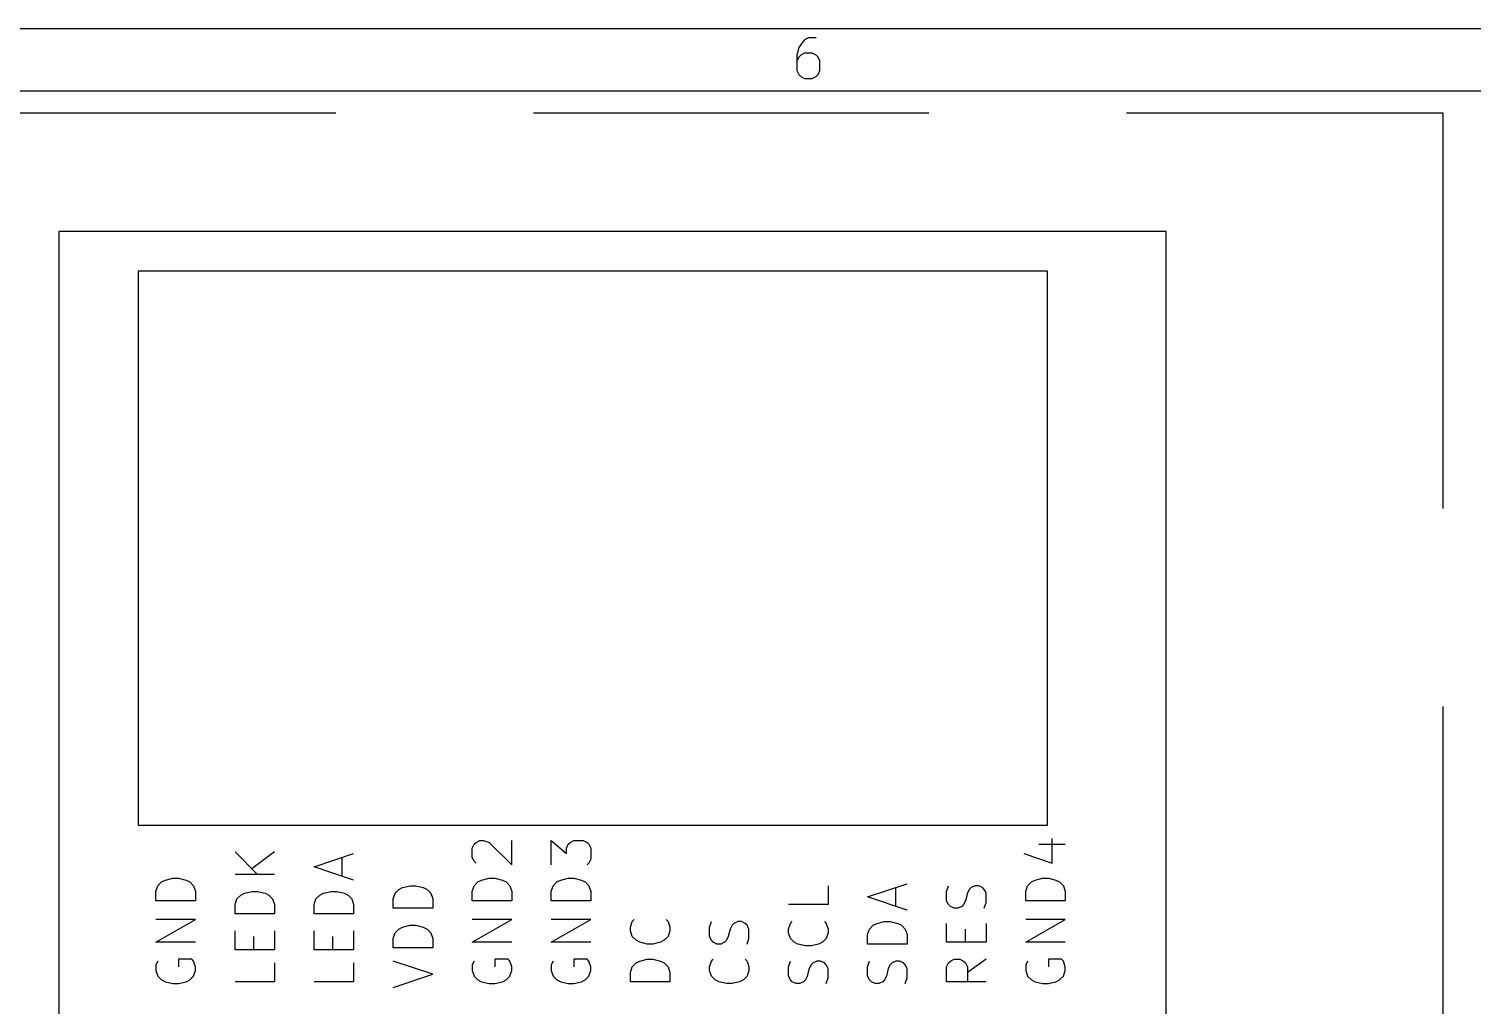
# Model space of a CAD drawing. Extents: x 0.4 to 16.1, y -11.3 to -0.4.
# Drawn here: x 10.262 to 12.087, y -1.628 to -0.394 of the extents above; entities that cross this region are included whole.
import ezdxf

# ---------------------------------------------------------------- set-up
doc = ezdxf.new("R2010")
doc.units = 0
doc.header["$MEASUREMENT"] = 0
doc.linetypes.add('DASHED', pattern=[0.75, 0.5, -0.25])
for name, color, linetype in [('BROWN2', 54, 'CONTINUOUS'), ('MAGENTA2', 6, 'CONTINUOUS'), ('RED3', 11, 'CONTINUOUS')]:
    doc.layers.add(name, color=color, linetype=linetype)

msp = doc.modelspace()

# ---------------------------------------------------------------- linework, layer by layer
at = {"layer": 'BROWN2', "linetype": 'CONTINUOUS'}
for p, q in [((16.1413, -0.3937), (0.3937, -0.3937)), ((11.2356, -0.41723), (11.2332, -0.42698)), ((11.2405, -0.40992), (11.2356, -0.41723)), ((11.2429, -0.40748), (11.2405, -0.40992)), ((11.2478, -0.40504), (11.2429, -0.40748)), ((11.2575, -0.40504), (11.2478, -0.40504)), ((11.2332, -0.42698), (11.2332, -0.44647)), ((11.2356, -0.42941), (11.2332, -0.43429)), ((11.238, -0.42698), (11.2356, -0.42941)), ((11.2429, -0.42454), (11.238, -0.42698)), ((11.2527, -0.42454), (11.2429, -0.42454)), ((11.2575, -0.42698), (11.2527, -0.42454)), ((11.26, -0.42941), (11.2575, -0.42698)), ((11.2624, -0.43429), (11.26, -0.42941)), ((11.2624, -0.44647), (11.2624, -0.43429)), ((11.2332, -0.44647), (11.2356, -0.45135)), ((11.2356, -0.45135), (11.238, -0.45378)), ((11.238, -0.45378), (11.2429, -0.45622)), ((11.2429, -0.45622), (11.2527, -0.45622)), ((11.2527, -0.45622), (11.2575, -0.45378)), ((11.2575, -0.45378), (11.26, -0.45135)), ((11.26, -0.45135), (11.2624, -0.44647)), ((16.0626, -0.47244), (0.47244, -0.47244)), ((10.3, -0.65), (10.3, -1.65)), ((11.7, -0.65), (10.3, -0.65)), ((11.7, -1.65), (11.7, -0.65)), ((10.4, -0.7), (10.4, -1.4)), ((11.55, -0.7), (10.4, -0.7)), ((11.55, -1.4), (11.55, -0.7)), ((10.4, -1.4), (11.55, -1.4))]:
    msp.add_line(p, q, dxfattribs=at)
at = {"layer": 'MAGENTA2', "linetype": 'CONTINUOUS'}
for p, q in [((10.825, -1.42428), (10.8274, -1.4219)), ((10.8274, -1.4219), (10.8321, -1.41952)), ((10.8321, -1.41952), (10.8369, -1.41952)), ((10.8369, -1.41952), (10.844, -1.4219)), ((10.844, -1.4219), (10.8726, -1.45047)), ((10.8726, -1.45047), (10.8726, -1.41952)), ((10.9226, -1.45047), (10.9226, -1.41952)), ((10.9226, -1.41952), (10.9417, -1.43619)), ((10.944, -1.42428), (10.9464, -1.4219)), ((10.9464, -1.4219), (10.9512, -1.41952)), ((10.9512, -1.41952), (10.9631, -1.41952)), ((10.9631, -1.41952), (10.9679, -1.4219)), ((10.9679, -1.4219), (10.9702, -1.42428)), ((11.5559, -1.44809), (11.5559, -1.41714)), ((10.5226, -1.43381), (10.5512, -1.46238)), ((10.5726, -1.43381), (10.544, -1.45524)), ((10.6226, -1.45285), (10.6726, -1.43619)), ((10.6583, -1.46476), (10.6583, -1.44095)), ((10.8226, -1.42905), (10.825, -1.42428)), ((10.8226, -1.44095), (10.8226, -1.42905)), ((10.825, -1.44571), (10.8226, -1.44095)), ((10.9417, -1.42905), (10.944, -1.42428)), ((10.9417, -1.43619), (10.9417, -1.42905)), ((10.9702, -1.42428), (10.9726, -1.42905)), ((10.9726, -1.42905), (10.9726, -1.44333)), ((11.5202, -1.43619), (11.5559, -1.44809)), ((11.5393, -1.42428), (11.5726, -1.42428)), ((10.6726, -1.46952), (10.6226, -1.45285)), ((10.8274, -1.44809), (10.825, -1.44571)), ((10.9702, -1.44809), (10.9679, -1.45047)), ((10.9726, -1.44333), (10.9702, -1.44809)), ((10.4226, -1.48381), (10.425, -1.47667)), ((10.425, -1.47667), (10.4298, -1.4719)), ((10.4298, -1.4719), (10.4345, -1.46952)), ((10.4345, -1.46952), (10.444, -1.46714)), ((10.444, -1.46714), (10.4512, -1.46714)), ((10.4512, -1.46714), (10.4607, -1.46952)), ((10.4607, -1.46952), (10.4655, -1.4719)), ((10.4655, -1.4719), (10.4702, -1.47667)), ((10.4702, -1.47667), (10.4726, -1.48381)), ((10.5726, -1.46238), (10.5226, -1.46238)), ((10.7345, -1.47905), (10.744, -1.47667)), ((10.744, -1.47667), (10.7512, -1.47667)), ((10.7512, -1.47667), (10.7607, -1.47905)), ((10.8226, -1.48381), (10.825, -1.47667)), ((10.825, -1.47667), (10.8298, -1.4719)), ((10.8298, -1.4719), (10.8345, -1.46952)), ((10.8345, -1.46952), (10.844, -1.46714)), ((10.844, -1.46714), (10.8512, -1.46714)), ((10.8512, -1.46714), (10.8607, -1.46952)), ((10.8607, -1.46952), (10.8655, -1.4719)), ((10.8655, -1.4719), (10.8702, -1.47667)), ((10.8702, -1.47667), (10.8726, -1.48381)), ((10.9226, -1.48381), (10.925, -1.47667)), ((10.925, -1.47667), (10.9298, -1.4719)), ((10.9298, -1.4719), (10.9345, -1.46952)), ((10.9345, -1.46952), (10.944, -1.46714)), ((10.944, -1.46714), (10.9512, -1.46714)), ((10.9512, -1.46714), (10.9607, -1.46952)), ((10.9607, -1.46952), (10.9655, -1.4719)), ((10.9655, -1.4719), (10.9702, -1.47667)), ((10.9702, -1.47667), (10.9726, -1.48381)), ((11.2726, -1.47667), (11.2726, -1.50047)), ((11.3226, -1.49095), (11.3726, -1.47428)), ((11.4226, -1.48381), (11.425, -1.47667)), ((11.4583, -1.47667), (11.4536, -1.47905)), ((11.4631, -1.47667), (11.4583, -1.47667)), ((11.4679, -1.47905), (11.4631, -1.47667)), ((11.5226, -1.48381), (11.525, -1.47667)), ((11.525, -1.47667), (11.5298, -1.4719)), ((11.5298, -1.4719), (11.5345, -1.46952)), ((11.5345, -1.46952), (11.544, -1.46714)), ((11.544, -1.46714), (11.5512, -1.46714)), ((11.5512, -1.46714), (11.5607, -1.46952)), ((11.5607, -1.46952), (11.5655, -1.4719)), ((11.5655, -1.4719), (11.5702, -1.47667)), ((11.5702, -1.47667), (11.5726, -1.48381)), ((10.4226, -1.49571), (10.4226, -1.48381)), ((10.4726, -1.49571), (10.4226, -1.49571)), ((10.4726, -1.48381), (10.4726, -1.49571)), ((10.5226, -1.50047), (10.525, -1.49333)), ((10.525, -1.49333), (10.5298, -1.48857)), ((10.5298, -1.48857), (10.5345, -1.48619)), ((10.5345, -1.48619), (10.544, -1.48381)), ((10.544, -1.48381), (10.5512, -1.48381)), ((10.5512, -1.48381), (10.5607, -1.48619)), ((10.5607, -1.48619), (10.5655, -1.48857)), ((10.5655, -1.48857), (10.5702, -1.49333)), ((10.5702, -1.49333), (10.5726, -1.50047)), ((10.6226, -1.50047), (10.625, -1.49333)), ((10.625, -1.49333), (10.6298, -1.48857)), ((10.6298, -1.48857), (10.6345, -1.48619)), ((10.6345, -1.48619), (10.644, -1.48381)), ((10.644, -1.48381), (10.6512, -1.48381)), ((10.6512, -1.48381), (10.6607, -1.48619)), ((10.6607, -1.48619), (10.6655, -1.48857)), ((10.6655, -1.48857), (10.6702, -1.49333)), ((10.6702, -1.49333), (10.6726, -1.50047)), ((10.7226, -1.49333), (10.725, -1.48619)), ((10.7226, -1.50524), (10.7226, -1.49333)), ((10.725, -1.48619), (10.7298, -1.48143)), ((10.7298, -1.48143), (10.7345, -1.47905)), ((10.7607, -1.47905), (10.7655, -1.48143)), ((10.7655, -1.48143), (10.7702, -1.48619)), ((10.7702, -1.48619), (10.7726, -1.49333)), ((10.7726, -1.49333), (10.7726, -1.50524)), ((10.8226, -1.49571), (10.8226, -1.48381)), ((10.8726, -1.49571), (10.8226, -1.49571)), ((10.8726, -1.48381), (10.8726, -1.49571)), ((10.9226, -1.49571), (10.9226, -1.48381)), ((10.9726, -1.49571), (10.9226, -1.49571)), ((10.9726, -1.48381), (10.9726, -1.49571)), ((11.3726, -1.50762), (11.3226, -1.49095)), ((11.3583, -1.50285), (11.3583, -1.47905)), ((11.4226, -1.49571), (11.4226, -1.48381)), ((11.425, -1.50047), (11.4226, -1.49571)), ((11.4464, -1.49571), (11.444, -1.50047)), ((11.4488, -1.48619), (11.4464, -1.49571)), ((11.4512, -1.48143), (11.4488, -1.48619)), ((11.4536, -1.47905), (11.4512, -1.48143)), ((11.4702, -1.48143), (11.4679, -1.47905)), ((11.4726, -1.48619), (11.4702, -1.48143)), ((11.4726, -1.49809), (11.4726, -1.48619)), ((11.5226, -1.49571), (11.5226, -1.48381)), ((11.5726, -1.49571), (11.5226, -1.49571)), ((11.5726, -1.48381), (11.5726, -1.49571)), ((10.5226, -1.51238), (10.5226, -1.50047)), ((10.5726, -1.51238), (10.5226, -1.51238)), ((10.5726, -1.50047), (10.5726, -1.51238)), ((10.6226, -1.51238), (10.6226, -1.50047)), ((10.6726, -1.51238), (10.6226, -1.51238)), ((10.6726, -1.50047), (10.6726, -1.51238)), ((10.7726, -1.50524), (10.7226, -1.50524)), ((11.2726, -1.50047), (11.2226, -1.50047)), ((11.4274, -1.50285), (11.425, -1.50047)), ((11.4321, -1.50524), (11.4274, -1.50285)), ((11.4369, -1.50524), (11.4321, -1.50524)), ((11.4417, -1.50285), (11.4369, -1.50524)), ((11.444, -1.50047), (11.4417, -1.50285)), ((11.4702, -1.50524), (11.4726, -1.49809)), ((10.4226, -1.54809), (10.4726, -1.51952)), ((10.4726, -1.51952), (10.4226, -1.51952)), ((10.725, -1.53619), (10.7298, -1.53143)), ((10.7298, -1.53143), (10.7345, -1.52905)), ((10.7345, -1.52905), (10.744, -1.52667)), ((10.744, -1.52667), (10.7512, -1.52667)), ((10.7512, -1.52667), (10.7607, -1.52905)), ((10.7607, -1.52905), (10.7655, -1.53143)), ((10.7655, -1.53143), (10.7702, -1.53619)), ((10.8226, -1.54809), (10.8726, -1.51952)), ((10.8726, -1.51952), (10.8226, -1.51952)), ((10.9226, -1.54809), (10.9726, -1.51952)), ((10.9726, -1.51952), (10.9226, -1.51952)), ((11.0226, -1.52905), (11.025, -1.5219)), ((11.0226, -1.53381), (11.0226, -1.52905)), ((11.025, -1.5219), (11.0274, -1.51952)), ((11.0679, -1.51952), (11.0702, -1.5219)), ((11.0702, -1.5219), (11.0726, -1.52905)), ((11.0726, -1.52905), (11.0726, -1.53381)), ((11.1226, -1.52905), (11.125, -1.5219)), ((11.1226, -1.54095), (11.1226, -1.52905)), ((11.1488, -1.53143), (11.1464, -1.54095)), ((11.1512, -1.52667), (11.1488, -1.53143)), ((11.1536, -1.52428), (11.1512, -1.52667)), ((11.1583, -1.5219), (11.1536, -1.52428)), ((11.1631, -1.5219), (11.1583, -1.5219)), ((11.1679, -1.52428), (11.1631, -1.5219)), ((11.1702, -1.52667), (11.1679, -1.52428)), ((11.1726, -1.53143), (11.1702, -1.52667)), ((11.1726, -1.54333), (11.1726, -1.53143)), ((11.2226, -1.53143), (11.225, -1.52428)), ((11.2226, -1.53619), (11.2226, -1.53143)), ((11.225, -1.52428), (11.2274, -1.5219)), ((11.2679, -1.5219), (11.2702, -1.52428)), ((11.2702, -1.52428), (11.2726, -1.53143)), ((11.2726, -1.53143), (11.2726, -1.53619)), ((11.3226, -1.53857), (11.325, -1.53143)), ((11.325, -1.53143), (11.3298, -1.52667)), ((11.3298, -1.52667), (11.3345, -1.52428)), ((11.3345, -1.52428), (11.344, -1.5219)), ((11.344, -1.5219), (11.3512, -1.5219)), ((11.3512, -1.5219), (11.3607, -1.52428)), ((11.3607, -1.52428), (11.3655, -1.52667)), ((11.3655, -1.52667), (11.3702, -1.53143)), ((11.3702, -1.53143), (11.3726, -1.53857)), ((11.4226, -1.54809), (11.4226, -1.52428)), ((11.4464, -1.54809), (11.4464, -1.53143)), ((11.4726, -1.52428), (11.4726, -1.54809)), ((11.5226, -1.54809), (11.5726, -1.51952)), ((11.5726, -1.51952), (11.5226, -1.51952)), ((10.4726, -1.54809), (10.4226, -1.54809)), ((10.5226, -1.55762), (10.5226, -1.53381)), ((10.5464, -1.55762), (10.5464, -1.54095)), ((10.5726, -1.53381), (10.5726, -1.55762)), ((10.6226, -1.55762), (10.6226, -1.53381)), ((10.6464, -1.55762), (10.6464, -1.54095)), ((10.6726, -1.53381), (10.6726, -1.55762)), ((10.7226, -1.54333), (10.725, -1.53619)), ((10.7226, -1.55524), (10.7226, -1.54333)), ((10.7702, -1.53619), (10.7726, -1.54333)), ((10.7726, -1.54333), (10.7726, -1.55524)), ((10.8726, -1.54809), (10.8226, -1.54809)), ((10.9726, -1.54809), (10.9226, -1.54809)), ((11.025, -1.54095), (11.0226, -1.53381)), ((11.0298, -1.54571), (11.025, -1.54095)), ((11.0345, -1.54809), (11.0298, -1.54571)), ((11.044, -1.55047), (11.0345, -1.54809)), ((11.0512, -1.55047), (11.044, -1.55047)), ((11.0607, -1.54809), (11.0512, -1.55047)), ((11.0655, -1.54571), (11.0607, -1.54809)), ((11.0702, -1.54095), (11.0655, -1.54571)), ((11.0726, -1.53381), (11.0702, -1.54095)), ((11.125, -1.54571), (11.1226, -1.54095)), ((11.1274, -1.54809), (11.125, -1.54571)), ((11.1321, -1.55047), (11.1274, -1.54809)), ((11.1369, -1.55047), (11.1321, -1.55047)), ((11.1417, -1.54809), (11.1369, -1.55047)), ((11.144, -1.54571), (11.1417, -1.54809)), ((11.1464, -1.54095), (11.144, -1.54571)), ((11.1702, -1.55047), (11.1726, -1.54333)), ((11.225, -1.54333), (11.2226, -1.53619)), ((11.2298, -1.54809), (11.225, -1.54333)), ((11.2345, -1.55047), (11.2298, -1.54809)), ((11.244, -1.55285), (11.2345, -1.55047)), ((11.2607, -1.55047), (11.2512, -1.55285)), ((11.2655, -1.54809), (11.2607, -1.55047)), ((11.2702, -1.54333), (11.2655, -1.54809)), ((11.2726, -1.53619), (11.2702, -1.54333)), ((11.3226, -1.55047), (11.3226, -1.53857)), ((11.3726, -1.55047), (11.3226, -1.55047)), ((11.3726, -1.53857), (11.3726, -1.55047)), ((11.4726, -1.54809), (11.4226, -1.54809)), ((11.5726, -1.54809), (11.5226, -1.54809)), ((10.4679, -1.56952), (10.4512, -1.56952)), ((10.4512, -1.56952), (10.4512, -1.57905)), ((10.4702, -1.5719), (10.4679, -1.56952)), ((10.5726, -1.55762), (10.5226, -1.55762)), ((10.6726, -1.55762), (10.6226, -1.55762)), ((10.7726, -1.55524), (10.7226, -1.55524)), ((10.8679, -1.56952), (10.8512, -1.56952)), ((10.8512, -1.56952), (10.8512, -1.57905)), ((10.8702, -1.5719), (10.8679, -1.56952)), ((10.9679, -1.56952), (10.9512, -1.56952)), ((10.9512, -1.56952), (10.9512, -1.57905)), ((10.9702, -1.5719), (10.9679, -1.56952)), ((11.0345, -1.5719), (11.044, -1.56952)), ((11.044, -1.56952), (11.0512, -1.56952)), ((11.0512, -1.56952), (11.0607, -1.5719)), ((11.125, -1.5719), (11.1274, -1.56952)), ((11.1679, -1.56952), (11.1702, -1.5719)), ((11.2512, -1.55285), (11.244, -1.55285)), ((11.4274, -1.5719), (11.4321, -1.56952)), ((11.4321, -1.56952), (11.4393, -1.56952)), ((11.4393, -1.56952), (11.444, -1.5719)), ((11.4726, -1.56952), (11.4488, -1.58619)), ((11.5679, -1.56952), (11.5512, -1.56952)), ((11.5512, -1.56952), (11.5512, -1.57905)), ((11.5702, -1.5719), (11.5679, -1.56952)), ((10.425, -1.5719), (10.4226, -1.57667)), ((10.4226, -1.57667), (10.4226, -1.58381)), ((10.4226, -1.58381), (10.425, -1.59095)), ((10.4726, -1.57905), (10.4702, -1.5719)), ((10.4702, -1.59095), (10.4726, -1.58381)), ((10.4726, -1.58381), (10.4726, -1.57905)), ((10.5726, -1.57428), (10.5726, -1.59809)), ((10.6726, -1.57428), (10.6726, -1.59809)), ((10.7726, -1.58857), (10.7226, -1.5719)), ((10.825, -1.5719), (10.8226, -1.57667)), ((10.8226, -1.57667), (10.8226, -1.58381)), ((10.8226, -1.58381), (10.825, -1.59095)), ((10.8726, -1.57905), (10.8702, -1.5719)), ((10.8702, -1.59095), (10.8726, -1.58381)), ((10.8726, -1.58381), (10.8726, -1.57905)), ((10.925, -1.5719), (10.9226, -1.57667)), ((10.9226, -1.57667), (10.9226, -1.58381)), ((10.9226, -1.58381), (10.925, -1.59095)), ((10.9726, -1.57905), (10.9702, -1.5719)), ((10.9702, -1.59095), (10.9726, -1.58381)), ((10.9726, -1.58381), (10.9726, -1.57905)), ((11.0226, -1.58619), (11.025, -1.57905)), ((11.0226, -1.59809), (11.0226, -1.58619)), ((11.025, -1.57905), (11.0298, -1.57428)), ((11.0298, -1.57428), (11.0345, -1.5719)), ((11.0607, -1.5719), (11.0655, -1.57428)), ((11.0655, -1.57428), (11.0702, -1.57905)), ((11.0702, -1.57905), (11.0726, -1.58619)), ((11.0726, -1.58619), (11.0726, -1.59809)), ((11.1226, -1.57905), (11.125, -1.5719)), ((11.1226, -1.58381), (11.1226, -1.57905)), ((11.125, -1.59095), (11.1226, -1.58381)), ((11.1702, -1.5719), (11.1726, -1.57905)), ((11.1726, -1.58381), (11.1702, -1.59095)), ((11.1726, -1.57905), (11.1726, -1.58381)), ((11.2226, -1.57905), (11.225, -1.5719)), ((11.2226, -1.59095), (11.2226, -1.57905)), ((11.2488, -1.58143), (11.2464, -1.59095)), ((11.2512, -1.57667), (11.2488, -1.58143)), ((11.2536, -1.57428), (11.2512, -1.57667)), ((11.2583, -1.5719), (11.2536, -1.57428)), ((11.2631, -1.5719), (11.2583, -1.5719)), ((11.2679, -1.57428), (11.2631, -1.5719)), ((11.2702, -1.57667), (11.2679, -1.57428)), ((11.2726, -1.58143), (11.2702, -1.57667)), ((11.2726, -1.59333), (11.2726, -1.58143)), ((11.3226, -1.57905), (11.325, -1.5719)), ((11.3226, -1.59095), (11.3226, -1.57905)), ((11.3488, -1.58143), (11.3464, -1.59095)), ((11.3512, -1.57667), (11.3488, -1.58143)), ((11.3536, -1.57428), (11.3512, -1.57667)), ((11.3583, -1.5719), (11.3536, -1.57428)), ((11.3631, -1.5719), (11.3583, -1.5719)), ((11.3679, -1.57428), (11.3631, -1.5719)), ((11.3702, -1.57667), (11.3679, -1.57428)), ((11.3726, -1.58143), (11.3702, -1.57667)), ((11.3726, -1.59333), (11.3726, -1.58143)), ((11.4226, -1.57905), (11.425, -1.57428)), ((11.4226, -1.59809), (11.4226, -1.57905)), ((11.425, -1.57428), (11.4274, -1.5719)), ((11.444, -1.5719), (11.4464, -1.57428)), ((11.4464, -1.57428), (11.4488, -1.57905)), ((11.4488, -1.57905), (11.4488, -1.59809)), ((11.525, -1.5719), (11.5226, -1.57667)), ((11.5226, -1.57667), (11.5226, -1.58381)), ((11.5226, -1.58381), (11.525, -1.59095)), ((11.5726, -1.57905), (11.5702, -1.5719)), ((11.5702, -1.59095), (11.5726, -1.58381)), ((11.5726, -1.58381), (11.5726, -1.57905)), ((10.425, -1.59095), (10.4298, -1.59571)), ((10.4298, -1.59571), (10.4345, -1.59809)), ((10.4345, -1.59809), (10.444, -1.60047)), ((10.444, -1.60047), (10.4512, -1.60047)), ((10.4512, -1.60047), (10.4607, -1.59809)), ((10.4607, -1.59809), (10.4655, -1.59571)), ((10.4655, -1.59571), (10.4702, -1.59095)), ((10.5726, -1.59809), (10.5226, -1.59809)), ((10.6726, -1.59809), (10.6226, -1.59809)), ((10.7226, -1.60524), (10.7726, -1.58857)), ((10.825, -1.59095), (10.8298, -1.59571)), ((10.8298, -1.59571), (10.8345, -1.59809)), ((10.8345, -1.59809), (10.844, -1.60047)), ((10.844, -1.60047), (10.8512, -1.60047)), ((10.8512, -1.60047), (10.8607, -1.59809)), ((10.8607, -1.59809), (10.8655, -1.59571)), ((10.8655, -1.59571), (10.8702, -1.59095)), ((10.925, -1.59095), (10.9298, -1.59571)), ((10.9298, -1.59571), (10.9345, -1.59809)), ((10.9345, -1.59809), (10.944, -1.60047)), ((10.944, -1.60047), (10.9512, -1.60047)), ((10.9512, -1.60047), (10.9607, -1.59809)), ((10.9607, -1.59809), (10.9655, -1.59571)), ((10.9655, -1.59571), (10.9702, -1.59095)), ((11.0726, -1.59809), (11.0226, -1.59809)), ((11.1298, -1.59571), (11.125, -1.59095)), ((11.1345, -1.59809), (11.1298, -1.59571)), ((11.144, -1.60047), (11.1345, -1.59809)), ((11.1512, -1.60047), (11.144, -1.60047)), ((11.1607, -1.59809), (11.1512, -1.60047)), ((11.1655, -1.59571), (11.1607, -1.59809)), ((11.1702, -1.59095), (11.1655, -1.59571)), ((11.225, -1.59571), (11.2226, -1.59095)), ((11.2274, -1.59809), (11.225, -1.59571)), ((11.2321, -1.60047), (11.2274, -1.59809)), ((11.2369, -1.60047), (11.2321, -1.60047)), ((11.2417, -1.59809), (11.2369, -1.60047)), ((11.244, -1.59571), (11.2417, -1.59809)), ((11.2464, -1.59095), (11.244, -1.59571)), ((11.2702, -1.60047), (11.2726, -1.59333)), ((11.325, -1.59571), (11.3226, -1.59095)), ((11.3274, -1.59809), (11.325, -1.59571)), ((11.3321, -1.60047), (11.3274, -1.59809)), ((11.3369, -1.60047), (11.3321, -1.60047)), ((11.3417, -1.59809), (11.3369, -1.60047)), ((11.344, -1.59571), (11.3417, -1.59809)), ((11.3464, -1.59095), (11.344, -1.59571)), ((11.3702, -1.60047), (11.3726, -1.59333)), ((11.4726, -1.59809), (11.4226, -1.59809)), ((11.525, -1.59095), (11.5298, -1.59571)), ((11.5298, -1.59571), (11.5345, -1.59809)), ((11.5345, -1.59809), (11.544, -1.60047)), ((11.544, -1.60047), (11.5512, -1.60047)), ((11.5512, -1.60047), (11.5607, -1.59809)), ((11.5607, -1.59809), (11.5655, -1.59571)), ((11.5655, -1.59571), (11.5702, -1.59095))]:
    msp.add_line(p, q, dxfattribs=at)
at = {"layer": 'RED3', "linetype": 'DASHED'}
for p, q in [((8.65, -0.5), (12.05, -0.5)), ((12.05, -0.5), (12.05, -3.5))]:
    msp.add_line(p, q, dxfattribs=at)

doc.saveas('drawing.dxf')
